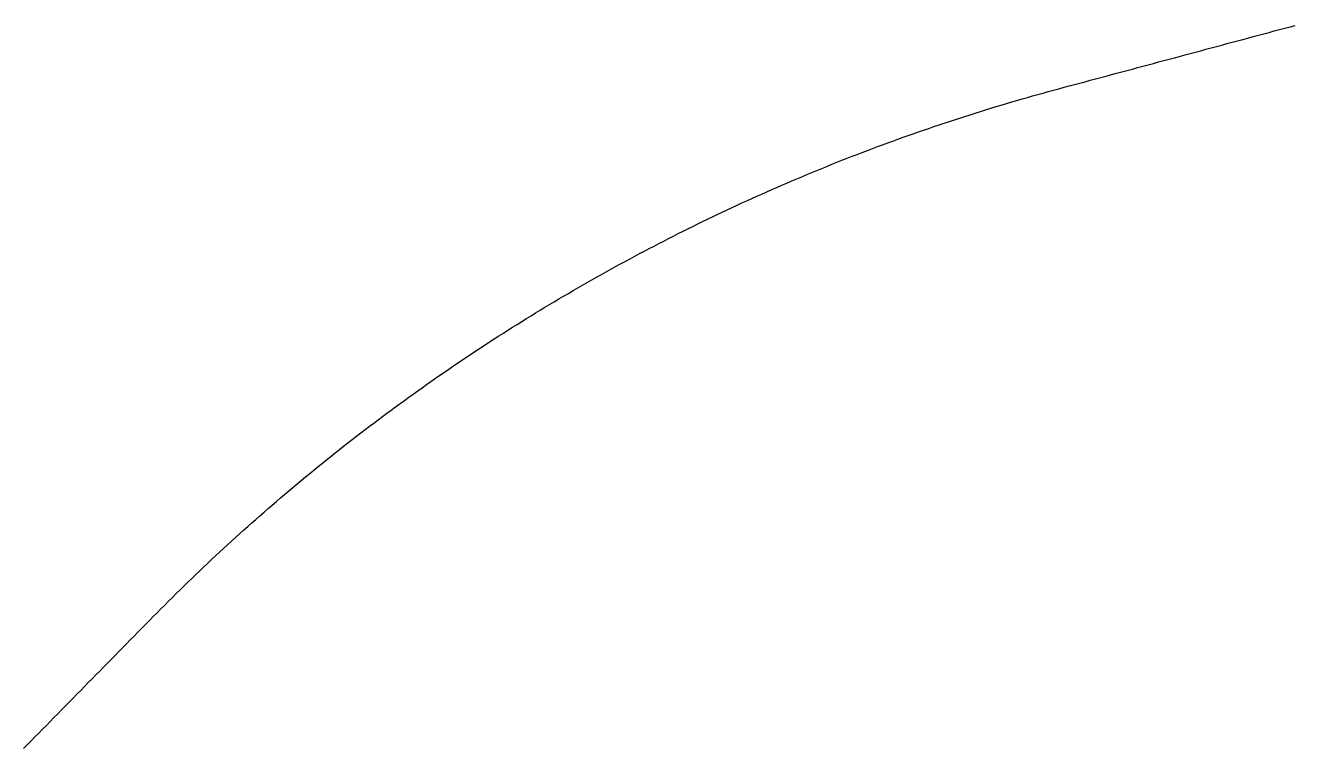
# Model space of a CAD drawing. Header units: metres. Extents: x 457876 to 584660, y 126427 to 241224.
# Drawn here: x 481465 to 487262, y 227396 to 230704 of the extents above; entities that cross this region are included whole.
import ezdxf

# ---------------------------------------------------------------- set-up
doc = ezdxf.new("R2010")
doc.units = ezdxf.units.M
for name, color, linetype in [('AT_GRADE', 3, 'CONTINUOUS'), ('CUTTING', 34, 'CONTINUOUS'), ('EMBANKMENT', 42, 'CONTINUOUS'), ('GROUND_CL', 8, 'CONTINUOUS'), ('RAIL_CL', 1, 'CONTINUOUS'), ('TUNNEL', 216, 'CONTINUOUS')]:
    doc.layers.add(name, color=color, linetype=linetype)

msp = doc.modelspace()

# ---------------------------------------------------------------- linework, layer by layer
at = {"layer": 'AT_GRADE'}
for points in [[(486120.052, 230394.273, 102.62), (486144.042, 230400.862, 102.502), (486168.049, 230407.389, 102.386), (486192.071, 230413.863, 102.272), (486216.102, 230420.305, 102.16), (486240.132, 230426.747, 102.05), (486264.164, 230433.187, 101.942), (486288.195, 230439.627, 101.836), (486312.227, 230446.067, 101.732), (486336.259, 230452.507, 101.63), (486360.291, 230458.946, 101.53), (486384.323, 230465.386, 101.432), (486408.356, 230471.826, 101.337), (486432.389, 230478.266, 101.243), (486456.421, 230484.706, 101.152)], [(484585.375, 229817.198, 112.91), (484607.791, 229827.98, 112.742), (484630.235, 229838.705, 112.574), (484652.705, 229849.373, 112.405), (484675.209, 229859.972, 112.237), (484697.735, 229870.522, 112.067), (484720.298, 229880.994, 111.898), (484742.89, 229891.402, 111.728), (484765.506, 229901.758, 111.558), (484788.15, 229912.054, 111.389)], [(484035.017, 229527.918, 116.885), (484056.651, 229540.197, 116.737), (484078.311, 229552.429, 116.588), (484100.002, 229564.607, 116.438), (484121.73, 229576.719, 116.287), (484143.491, 229588.77, 116.135), (484165.283, 229600.765, 115.982), (484187.11, 229612.696, 115.828), (484208.972, 229624.563, 115.672), (484230.865, 229636.374, 115.516), (484252.787, 229648.129, 115.359), (484274.741, 229659.824, 115.201), (484296.728, 229671.458, 115.042)], [(481474.111, 227414.206, 120.67), (481491.568, 227431.959, 120.75), (481509.025, 227449.711, 120.829), (481526.482, 227467.464, 120.907), (481543.938, 227485.216, 120.984), (481561.395, 227502.967, 121.06), (481578.851, 227520.719, 121.136), (481596.307, 227538.47, 121.21), (481613.762, 227556.222, 121.283), (481631.218, 227573.972, 121.355), (481648.673, 227591.723, 121.426), (481666.128, 227609.474, 121.496), (481683.583, 227627.224, 121.565), (481701.038, 227644.974, 121.633), (481718.492, 227662.724, 121.699), (481735.946, 227680.474, 121.765), (481753.4, 227698.223, 121.829)]]:
    msp.add_polyline3d(points, dxfattribs=at)
at = {"layer": 'CUTTING'}
for points in [[(483138.883, 228944.881, 121.783), (483158.929, 228959.614, 121.707), (483179.012, 228974.299, 121.629), (483199.137, 228988.923, 121.549), (483219.296, 229003.501, 121.467), (483239.493, 229018.026, 121.383), (483259.732, 229032.494, 121.298), (483280.009, 229046.906, 121.21), (483300.329, 229061.26, 121.12), (483320.684, 229075.562, 121.028), (483341.088, 229089.795, 120.935), (483361.523, 229103.983, 120.839), (483381.997, 229118.114, 120.742), (483402.51, 229132.189, 120.643), (483423.061, 229146.208, 120.542), (483443.652, 229160.169, 120.439), (483464.277, 229174.079, 120.334), (483484.931, 229187.945, 120.227), (483505.64, 229201.731, 120.119), (483526.385, 229215.462, 120.009), (483547.164, 229229.141, 119.897), (483567.976, 229242.768, 119.783), (483588.827, 229256.337, 119.668), (483609.716, 229269.847, 119.551), (483630.639, 229283.304, 119.432), (483651.604, 229296.697, 119.312), (483672.607, 229310.029, 119.19), (483693.639, 229323.317, 119.066), (483714.712, 229336.538, 118.941), (483735.818, 229349.706, 118.814), (483756.961, 229362.816, 118.685), (483778.144, 229375.86, 118.555), (483799.361, 229388.85, 118.424), (483820.61, 229401.786, 118.291), (483841.896, 229414.661, 118.156), (483863.215, 229427.481, 118.021), (483884.571, 229440.24, 117.883), (483905.96, 229452.941, 117.745), (483927.385, 229465.584, 117.605), (483948.844, 229478.167, 117.463), (483970.335, 229490.695, 117.32), (483991.858, 229503.169, 117.176), (484013.417, 229515.58, 117.031)], [(481770.854, 227715.972, 121.892), (481788.307, 227733.721, 121.953), (481805.761, 227751.47, 122.014), (481823.214, 227769.219, 122.072), (481840.667, 227786.967, 122.13), (481858.119, 227804.715, 122.186), (481875.572, 227822.463, 122.241), (481893.024, 227840.211, 122.295), (481910.476, 227857.958, 122.347), (481927.928, 227875.705, 122.397), (481945.379, 227893.453, 122.447), (481962.831, 227911.199, 122.494), (481980.282, 227928.946, 122.54), (481997.733, 227946.692, 122.585), (482015.184, 227964.439, 122.628), (482032.634, 227982.184, 122.669), (482050.084, 227999.93, 122.709), (482067.552, 228017.658, 122.747), (482085.073, 228035.334, 122.784), (482102.632, 228052.971, 122.819), (482120.253, 228070.546, 122.852), (482137.915, 228088.079, 122.883), (482155.628, 228105.561, 122.913), (482173.388, 228122.995, 122.941), (482191.194, 228140.38, 122.967), (482209.046, 228157.719, 122.992), (482226.939, 228175.016, 123.015), (482244.89, 228192.25, 123.036), (482262.88, 228209.445, 123.055), (482280.918, 228226.589, 123.072), (482299.011, 228243.675, 123.087), (482317.147, 228260.714, 123.101), (482335.323, 228277.71, 123.112), (482353.546, 228294.655, 123.122), (482371.822, 228311.544, 123.13), (482390.139, 228328.387, 123.136), (482408.507, 228345.175, 123.14), (482426.92, 228361.913, 123.142), (482445.377, 228378.602, 123.142), (482463.871, 228395.249, 123.14), (482482.412, 228411.845, 123.136), (482501.006, 228428.38, 123.13), (482519.644, 228444.866, 123.122), (482538.316, 228461.313, 123.112), (482557.036, 228477.704, 123.1), (482575.815, 228494.028, 123.086), (482594.633, 228510.306, 123.07), (482613.494, 228526.535, 123.052), (482632.394, 228542.718, 123.032), (482651.333, 228558.855, 123.01), (482670.327, 228574.926, 122.986), (482689.352, 228590.962, 122.96), (482708.44, 228606.921, 122.931), (482727.563, 228622.838, 122.901), (482746.731, 228638.701, 122.868), (482765.942, 228654.512, 122.834), (482785.191, 228670.276, 122.797), (482804.477, 228685.995, 122.759), (482823.81, 228701.655, 122.718), (482843.193, 228717.254, 122.675), (482862.62, 228732.797, 122.63), (482882.08, 228748.299, 122.583), (482901.585, 228763.743, 122.534), (482921.132, 228779.134, 122.482), (482940.721, 228794.472, 122.429), (482960.354, 228809.754, 122.374), (482980.027, 228824.984, 122.316), (482999.736, 228840.166, 122.257), (483019.492, 228855.287, 122.195), (483039.288, 228870.357, 122.132), (483059.132, 228885.362, 122.066)]]:
    msp.add_polyline3d(points, dxfattribs=at)
at = {"layer": 'EMBANKMENT'}
for points in [[(486480.454, 230491.146, 101.063), (486504.487, 230497.586, 100.977), (486528.521, 230504.027, 100.892), (486552.554, 230510.467, 100.81), (486576.588, 230516.907, 100.731), (486600.622, 230523.347, 100.653), (486624.656, 230529.787, 100.579), (486648.69, 230536.228, 100.506), (486672.724, 230542.668, 100.436), (486696.759, 230549.108, 100.369), (486720.793, 230555.549, 100.304), (486744.828, 230561.989, 100.241), (486768.863, 230568.429, 100.181), (486792.898, 230574.87, 100.124), (486816.933, 230581.31, 100.069), (486840.969, 230587.751, 100.017), (486865.005, 230594.191, 99.967), (486889.04, 230600.632, 99.92), (486913.076, 230607.072, 99.876), (486937.112, 230613.513, 99.834), (486961.149, 230619.953, 99.795), (486985.185, 230626.394, 99.759), (487009.222, 230632.835, 99.725), (487033.259, 230639.275, 99.694), (487057.296, 230645.716, 99.666), (487081.333, 230652.157, 99.641), (487105.37, 230658.597, 99.619), (487129.408, 230665.038, 99.599), (487153.445, 230671.479, 99.582), (487177.483, 230677.92, 99.568), (487201.521, 230684.36, 99.557), (487225.559, 230690.801, 99.548), (487249.598, 230697.242, 99.543)], [(484810.824, 229922.283, 111.218), (484833.526, 229932.449, 111.048), (484856.254, 229942.558, 110.878), (484879.008, 229952.607, 110.708), (484901.795, 229962.582, 110.538), (484924.605, 229972.506, 110.368), (484947.445, 229982.359, 110.198), (484970.312, 229992.148, 110.028), (484993.204, 230001.88, 109.858), (485016.121, 230011.554, 109.689), (485039.063, 230021.168, 109.52), (485062.033, 230030.713, 109.351), (485085.032, 230040.191, 109.182), (485108.057, 230049.604, 109.014), (485131.104, 230058.962, 108.846), (485154.179, 230068.254, 108.679), (485177.279, 230077.483, 108.512), (485200.401, 230086.655, 108.346), (485223.549, 230095.762, 108.18), (485246.722, 230104.806, 108.014), (485269.924, 230113.775, 107.85), (485293.149, 230122.686, 107.686), (485316.397, 230131.535, 107.522), (485339.668, 230140.326, 107.359), (485362.964, 230149.049, 107.198), (485386.284, 230157.708, 107.036), (485409.623, 230166.316, 106.876), (485432.99, 230174.849, 106.717), (485456.381, 230183.313, 106.558), (485479.795, 230191.715, 106.4), (485503.233, 230200.052, 106.244), (485526.691, 230208.331, 106.088), (485550.171, 230216.546, 105.933), (485573.676, 230224.693, 105.78), (485597.2, 230232.784, 105.627), (485620.748, 230240.804, 105.476), (485644.322, 230248.749, 105.326), (485667.914, 230256.64, 105.177), (485691.528, 230264.464, 105.029), (485715.163, 230272.226, 104.883), (485738.818, 230279.926, 104.738), (485762.493, 230287.565, 104.594), (485786.189, 230295.142, 104.451), (485809.909, 230302.64, 104.31), (485833.649, 230310.076, 104.171), (485857.408, 230317.451, 104.033), (485881.188, 230324.758, 103.896), (485904.988, 230332.002, 103.761), (485928.808, 230339.18, 103.628), (485952.647, 230346.292, 103.496), (485976.504, 230353.346, 103.365), (486000.378, 230360.342, 103.237), (486024.276, 230367.257, 103.11), (486048.194, 230374.102, 102.985), (486072.129, 230380.887, 102.862), (486096.081, 230387.613, 102.74)], [(484318.744, 229683.036, 114.882), (484340.789, 229694.558, 114.721), (484362.874, 229706.005, 114.56), (484384.987, 229717.396, 114.398), (484407.133, 229728.724, 114.235), (484429.305, 229739.999, 114.071), (484451.508, 229751.213, 113.907), (484473.744, 229762.363, 113.742), (484496.006, 229773.46, 113.577), (484518.305, 229784.483, 113.411), (484540.631, 229795.451, 113.244), (484562.989, 229806.353, 113.077)]]:
    msp.add_polyline3d(points, dxfattribs=at)
at = {"layer": 'GROUND_CL'}
msp.add_polyline3d([(481456.654, 227396.453, 117.417), (481474.111, 227414.206, 117.854), (481491.568, 227431.959, 118.264), (481509.025, 227449.711, 118.621), (481526.482, 227467.464, 118.949), (481543.938, 227485.216, 119.24), (481561.395, 227502.967, 119.479), (481578.851, 227520.719, 119.668), (481596.307, 227538.47, 119.806), (481613.762, 227556.222, 119.828), (481631.218, 227573.972, 119.851), (481648.673, 227591.723, 119.908), (481666.128, 227609.474, 119.953), (481683.583, 227627.224, 119.986), (481701.038, 227644.974, 120.491), (481718.492, 227662.724, 121.678), (481735.946, 227680.474, 123.113), (481753.4, 227698.223, 124.755), (481770.854, 227715.972, 126.603), (481788.307, 227733.721, 128.658), (481805.761, 227751.47, 129.646), (481823.214, 227769.219, 130), (481840.667, 227786.967, 130), (481858.119, 227804.715, 130), (481875.572, 227822.463, 130), (481893.024, 227840.211, 130.26), (481910.476, 227857.958, 132.035), (481927.928, 227875.705, 133.81), (481945.379, 227893.453, 135.585), (481962.831, 227911.199, 137.359), (481980.282, 227928.946, 139.134), (481997.733, 227946.692, 140.007), (482015.184, 227964.439, 140.025), (482032.634, 227982.184, 140.061), (482050.084, 227999.93, 140.117), (482067.552, 228017.658, 140.191), (482085.073, 228035.334, 140.282), (482102.632, 228052.971, 140.474), (482120.253, 228070.546, 140.732), (482137.915, 228088.079, 140.975), (482155.628, 228105.561, 141.301), (482173.388, 228122.995, 141.71), (482191.194, 228140.38, 142.201), (482209.046, 228157.719, 142.744), (482226.939, 228175.016, 143.328), (482244.89, 228192.25, 143.929), (482262.88, 228209.445, 144.535), (482280.918, 228226.589, 145.146), (482299.011, 228243.675, 145.753), (482317.147, 228260.714, 146.325), (482335.323, 228277.71, 146.885), (482353.546, 228294.655, 147.393), (482371.822, 228311.544, 147.847), (482390.139, 228328.387, 148.248), (482408.507, 228345.175, 148.585), (482426.92, 228361.913, 148.865), (482445.377, 228378.602, 149.114), (482463.871, 228395.249, 149.314), (482482.412, 228411.845, 149.466), (482501.006, 228428.38, 149.568), (482519.644, 228444.866, 149.626), (482538.316, 228461.313, 149.664), (482557.036, 228477.704, 149.697), (482575.815, 228494.028, 149.727), (482594.633, 228510.306, 149.752), (482613.494, 228526.535, 149.774), (482632.394, 228542.718, 149.795), (482651.333, 228558.855, 149.815), (482670.327, 228574.926, 149.835), (482689.352, 228590.962, 149.857), (482708.44, 228606.921, 149.879), (482727.563, 228622.838, 149.91), (482746.731, 228638.701, 149.947), (482765.942, 228654.512, 149.968), (482785.191, 228670.276, 149.983), (482804.477, 228685.995, 149.995), (482823.81, 228701.655, 150), (482843.193, 228717.254, 150.001), (482862.62, 228732.797, 150.003), (482882.08, 228748.299, 150.007), (482901.585, 228763.743, 150.011), (482921.132, 228779.134, 150.014), (482940.721, 228794.472, 150.015), (482960.354, 228809.754, 150.015), (482980.027, 228824.984, 150.014), (482999.736, 228840.166, 150.013), (483019.492, 228855.287, 150.011), (483039.288, 228870.357, 150.009), (483059.132, 228885.362, 150.007), (483079.01, 228900.321, 150.005), (483098.926, 228915.231, 150.002), (483118.887, 228930.08, 149.925), (483138.883, 228944.881, 147.919), (483158.929, 228959.614, 145.915), (483179.012, 228974.299, 143.906), (483199.137, 228988.923, 141.894), (483219.296, 229003.501, 139.981), (483239.493, 229018.026, 139.6), (483259.732, 229032.494, 139.081), (483280.009, 229046.906, 138.48), (483300.329, 229061.26, 137.817), (483320.684, 229075.562, 137.032), (483341.088, 229089.795, 135.835), (483361.523, 229103.983, 134.463), (483381.997, 229118.114, 132.915), (483402.51, 229132.189, 131.192), (483423.061, 229146.208, 130.275), (483443.652, 229160.169, 130.536), (483464.277, 229174.079, 130.608), (483484.931, 229187.945, 130.493), (483505.64, 229201.731, 130.191), (483526.385, 229215.462, 129.92), (483547.164, 229229.141, 129.954), (483567.976, 229242.768, 130.112), (483588.827, 229256.337, 130.328), (483609.716, 229269.847, 130.43), (483630.639, 229283.304, 130.221), (483651.604, 229296.697, 129.966), (483672.607, 229310.029, 129.844), (483693.639, 229323.317, 129.857), (483714.712, 229336.538, 130.002), (483735.818, 229349.706, 128.939), (483756.961, 229362.816, 127.751), (483778.144, 229375.86, 126.644), (483799.361, 229388.85, 125.618), (483820.61, 229401.786, 124.714), (483841.896, 229414.661, 124.163), (483863.215, 229427.481, 123.634), (483884.571, 229440.24, 123.09), (483905.96, 229452.941, 122.419), (483927.385, 229465.584, 121.877), (483948.844, 229478.167, 121.474), (483970.335, 229490.695, 121.044), (483991.858, 229503.169, 120.589), (484013.417, 229515.58, 120.107), (484035.017, 229527.918, 119.718), (484056.651, 229540.197, 119.331), (484078.311, 229552.429, 118.908), (484100.002, 229564.607, 118.45), (484121.73, 229576.719, 117.961), (484143.491, 229588.77, 117.45), (484165.283, 229600.765, 116.902), (484187.11, 229612.696, 116.32), (484208.972, 229624.563, 115.703), (484230.865, 229636.374, 115.074), (484252.787, 229648.129, 114.37), (484274.741, 229659.824, 113.575), (484296.728, 229671.458, 112.693), (484318.744, 229683.036, 111.742), (484340.789, 229694.558, 111.285), (484362.874, 229706.005, 110.878), (484384.987, 229717.396, 110.52), (484407.133, 229728.724, 110.21), (484429.305, 229739.999, 109.998), (484451.508, 229751.213, 109.99), (484473.744, 229762.363, 109.98), (484496.006, 229773.46, 109.968), (484518.305, 229784.483, 109.954), (484540.631, 229795.451, 109.986), (484562.989, 229806.353, 110.007), (484585.375, 229817.198, 110.018), (484607.791, 229827.98, 110.018), (484630.235, 229838.705, 109.992), (484652.705, 229849.373, 109.903), (484675.209, 229859.972, 109.788), (484697.735, 229870.522, 109.648), (484720.298, 229880.994, 109.467), (484742.89, 229891.402, 109.125), (484765.506, 229901.758, 108.782), (484788.15, 229912.054, 108.437), (484810.824, 229922.283, 108.091), (484833.526, 229932.449, 107.728), (484856.254, 229942.558, 107.344), (484879.008, 229952.607, 106.941), (484901.795, 229962.582, 106.512), (484924.605, 229972.506, 106.063), (484947.445, 229982.359, 105.608), (484970.312, 229992.148, 105.138), (484993.204, 230001.88, 104.653), (485016.121, 230011.554, 104.152), (485039.063, 230021.168, 103.609), (485062.033, 230030.713, 103.049), (485085.032, 230040.191, 102.48), (485108.057, 230049.604, 101.926), (485131.104, 230058.962, 101.372), (485154.179, 230068.254, 100.889), (485177.279, 230077.483, 100.492), (485200.401, 230086.655, 100.181), (485223.549, 230095.762, 100), (485246.722, 230104.806, 100), (485269.924, 230113.775, 99.999), (485293.149, 230122.686, 99.999), (485316.397, 230131.535, 99.998), (485339.668, 230140.326, 99.997), (485362.964, 230149.049, 99.997), (485386.284, 230157.708, 99.996), (485409.623, 230166.316, 99.996), (485432.99, 230174.849, 99.994), (485456.381, 230183.313, 99.993), (485479.795, 230191.715, 99.992), (485503.233, 230200.052, 99.992), (485526.691, 230208.331, 99.986), (485550.171, 230216.546, 99.968), (485573.676, 230224.693, 99.949), (485597.2, 230232.784, 99.927), (485620.748, 230240.804, 99.905), (485644.322, 230248.749, 99.857), (485667.914, 230256.64, 99.798), (485691.528, 230264.464, 99.728), (485715.163, 230272.226, 99.647), (485738.818, 230279.926, 99.572), (485762.493, 230287.565, 99.491), (485786.189, 230295.142, 99.401), (485809.909, 230302.64, 99.303), (485833.649, 230310.076, 99.231), (485857.408, 230317.451, 99.171), (485881.188, 230324.758, 99.105), (485904.988, 230332.002, 99.032), (485928.808, 230339.18, 98.994), (485952.647, 230346.292, 98.984), (485976.504, 230353.346, 98.97), (486000.378, 230360.342, 98.952), (486024.276, 230367.257, 98.983), (486048.194, 230374.102, 99.186), (486072.129, 230380.887, 99.428), (486096.081, 230387.613, 99.709), (486120.052, 230394.273, 100), (486144.042, 230400.862, 100), (486168.049, 230407.389, 100), (486192.071, 230413.863, 100), (486216.102, 230420.305, 100), (486240.132, 230426.747, 100), (486264.164, 230433.187, 100), (486288.195, 230439.627, 100), (486312.227, 230446.067, 100), (486336.259, 230452.507, 100), (486360.291, 230458.946, 100), (486384.323, 230465.386, 100), (486408.356, 230471.826, 100), (486432.389, 230478.266, 99.314), (486456.421, 230484.706, 98.162), (486480.454, 230491.146, 97.009), (486504.487, 230497.586, 95.854), (486528.521, 230504.027, 94.892), (486552.554, 230510.467, 94.194), (486576.588, 230516.907, 93.513), (486600.622, 230523.347, 92.849), (486624.656, 230529.787, 92.28), (486648.69, 230536.228, 91.926), (486672.724, 230542.668, 91.534), (486696.759, 230549.108, 91.148), (486720.793, 230555.549, 90.802), (486744.828, 230561.989, 90.623), (486768.863, 230568.429, 90.453), (486792.898, 230574.87, 90.291), (486816.933, 230581.31, 90.137), (486840.969, 230587.751, 90.125), (486865.005, 230594.191, 90.115), (486889.04, 230600.632, 90.099), (486913.076, 230607.072, 90.076), (486937.112, 230613.513, 89.921), (486961.149, 230619.953, 89.814), (486985.185, 230626.394, 89.799), (487009.222, 230632.835, 89.875), (487033.259, 230639.275, 89.373), (487057.296, 230645.716, 88.486), (487081.333, 230652.157, 87.729), (487105.37, 230658.597, 87.101), (487129.408, 230665.038, 86.317), (487153.445, 230671.479, 85.265), (487177.483, 230677.92, 84.238), (487201.521, 230684.36, 83.236), (487225.559, 230690.801, 82.461), (487249.598, 230697.242, 82.042), (487273.636, 230703.683, 81.468)], dxfattribs=at)
at = {"layer": 'RAIL_CL'}
msp.add_polyline3d([(481456.654, 227396.453, 120.589), (481474.111, 227414.206, 120.67), (481491.568, 227431.959, 120.75), (481509.025, 227449.711, 120.829), (481526.482, 227467.464, 120.907), (481543.938, 227485.216, 120.984), (481561.395, 227502.967, 121.06), (481578.851, 227520.719, 121.136), (481596.307, 227538.47, 121.21), (481613.762, 227556.222, 121.283), (481631.218, 227573.972, 121.355), (481648.673, 227591.723, 121.426), (481666.128, 227609.474, 121.496), (481683.583, 227627.224, 121.565), (481701.038, 227644.974, 121.633), (481718.492, 227662.724, 121.699), (481735.946, 227680.474, 121.765), (481753.4, 227698.223, 121.829), (481770.854, 227715.972, 121.892), (481788.307, 227733.721, 121.953), (481805.761, 227751.47, 122.014), (481823.214, 227769.219, 122.072), (481840.667, 227786.967, 122.13), (481858.119, 227804.715, 122.186), (481875.572, 227822.463, 122.241), (481893.024, 227840.211, 122.295), (481910.476, 227857.958, 122.347), (481927.928, 227875.705, 122.397), (481945.379, 227893.453, 122.447), (481962.831, 227911.199, 122.494), (481980.282, 227928.946, 122.54), (481997.733, 227946.692, 122.585), (482015.184, 227964.439, 122.628), (482032.634, 227982.184, 122.669), (482050.084, 227999.93, 122.709), (482067.552, 228017.658, 122.747), (482085.073, 228035.334, 122.784), (482102.632, 228052.971, 122.819), (482120.253, 228070.546, 122.852), (482137.915, 228088.079, 122.883), (482155.628, 228105.561, 122.913), (482173.388, 228122.995, 122.941), (482191.194, 228140.38, 122.967), (482209.046, 228157.719, 122.992), (482226.939, 228175.016, 123.015), (482244.89, 228192.25, 123.036), (482262.88, 228209.445, 123.055), (482280.918, 228226.589, 123.072), (482299.011, 228243.675, 123.087), (482317.147, 228260.714, 123.101), (482335.323, 228277.71, 123.112), (482353.546, 228294.655, 123.122), (482371.822, 228311.544, 123.13), (482390.139, 228328.387, 123.136), (482408.507, 228345.175, 123.14), (482426.92, 228361.913, 123.142), (482445.377, 228378.602, 123.142), (482463.871, 228395.249, 123.14), (482482.412, 228411.845, 123.136), (482501.006, 228428.38, 123.13), (482519.644, 228444.866, 123.122), (482538.316, 228461.313, 123.112), (482557.036, 228477.704, 123.1), (482575.815, 228494.028, 123.086), (482594.633, 228510.306, 123.07), (482613.494, 228526.535, 123.052), (482632.394, 228542.718, 123.032), (482651.333, 228558.855, 123.01), (482670.327, 228574.926, 122.986), (482689.352, 228590.962, 122.96), (482708.44, 228606.921, 122.931), (482727.563, 228622.838, 122.901), (482746.731, 228638.701, 122.868), (482765.942, 228654.512, 122.834), (482785.191, 228670.276, 122.797), (482804.477, 228685.995, 122.759), (482823.81, 228701.655, 122.718), (482843.193, 228717.254, 122.675), (482862.62, 228732.797, 122.63), (482882.08, 228748.299, 122.583), (482901.585, 228763.743, 122.534), (482921.132, 228779.134, 122.482), (482940.721, 228794.472, 122.429), (482960.354, 228809.754, 122.374), (482980.027, 228824.984, 122.316), (482999.736, 228840.166, 122.257), (483019.492, 228855.287, 122.195), (483039.288, 228870.357, 122.132), (483059.132, 228885.362, 122.066), (483079.01, 228900.321, 121.998), (483098.926, 228915.231, 121.928), (483118.887, 228930.08, 121.856), (483138.883, 228944.881, 121.783), (483158.929, 228959.614, 121.707), (483179.012, 228974.299, 121.629), (483199.137, 228988.923, 121.549), (483219.296, 229003.501, 121.467), (483239.493, 229018.026, 121.383), (483259.732, 229032.494, 121.298), (483280.009, 229046.906, 121.21), (483300.329, 229061.26, 121.12), (483320.684, 229075.562, 121.028), (483341.088, 229089.795, 120.935), (483361.523, 229103.983, 120.839), (483381.997, 229118.114, 120.742), (483402.51, 229132.189, 120.643), (483423.061, 229146.208, 120.542), (483443.652, 229160.169, 120.439), (483464.277, 229174.079, 120.334), (483484.931, 229187.945, 120.227), (483505.64, 229201.731, 120.119), (483526.385, 229215.462, 120.009), (483547.164, 229229.141, 119.897), (483567.976, 229242.768, 119.783), (483588.827, 229256.337, 119.668), (483609.716, 229269.847, 119.551), (483630.639, 229283.304, 119.432), (483651.604, 229296.697, 119.312), (483672.607, 229310.029, 119.19), (483693.639, 229323.317, 119.066), (483714.712, 229336.538, 118.941), (483735.818, 229349.706, 118.814), (483756.961, 229362.816, 118.685), (483778.144, 229375.86, 118.555), (483799.361, 229388.85, 118.424), (483820.61, 229401.786, 118.291), (483841.896, 229414.661, 118.156), (483863.215, 229427.481, 118.021), (483884.571, 229440.24, 117.883), (483905.96, 229452.941, 117.745), (483927.385, 229465.584, 117.605), (483948.844, 229478.167, 117.463), (483970.335, 229490.695, 117.32), (483991.858, 229503.169, 117.176), (484013.417, 229515.58, 117.031), (484035.017, 229527.918, 116.885), (484056.651, 229540.197, 116.737), (484078.311, 229552.429, 116.588), (484100.002, 229564.607, 116.438), (484121.73, 229576.719, 116.287), (484143.491, 229588.77, 116.135), (484165.283, 229600.765, 115.982), (484187.11, 229612.696, 115.828), (484208.972, 229624.563, 115.672), (484230.865, 229636.374, 115.516), (484252.787, 229648.129, 115.359), (484274.741, 229659.824, 115.201), (484296.728, 229671.458, 115.042), (484318.744, 229683.036, 114.882), (484340.789, 229694.558, 114.721), (484362.874, 229706.005, 114.56), (484384.987, 229717.396, 114.398), (484407.133, 229728.724, 114.235), (484429.305, 229739.999, 114.071), (484451.508, 229751.213, 113.907), (484473.744, 229762.363, 113.742), (484496.006, 229773.46, 113.577), (484518.305, 229784.483, 113.411), (484540.631, 229795.451, 113.244), (484562.989, 229806.353, 113.077), (484585.375, 229817.198, 112.91), (484607.791, 229827.98, 112.742), (484630.235, 229838.705, 112.574), (484652.705, 229849.373, 112.405), (484675.209, 229859.972, 112.237), (484697.735, 229870.522, 112.067), (484720.298, 229880.994, 111.898), (484742.89, 229891.402, 111.728), (484765.506, 229901.758, 111.558), (484788.15, 229912.054, 111.389), (484810.824, 229922.283, 111.218), (484833.526, 229932.449, 111.048), (484856.254, 229942.558, 110.878), (484879.008, 229952.607, 110.708), (484901.795, 229962.582, 110.538), (484924.605, 229972.506, 110.368), (484947.445, 229982.359, 110.198), (484970.312, 229992.148, 110.028), (484993.204, 230001.88, 109.858), (485016.121, 230011.554, 109.689), (485039.063, 230021.168, 109.52), (485062.033, 230030.713, 109.351), (485085.032, 230040.191, 109.182), (485108.057, 230049.604, 109.014), (485131.104, 230058.962, 108.846), (485154.179, 230068.254, 108.679), (485177.279, 230077.483, 108.512), (485200.401, 230086.655, 108.346), (485223.549, 230095.762, 108.18), (485246.722, 230104.806, 108.014), (485269.924, 230113.775, 107.85), (485293.149, 230122.686, 107.686), (485316.397, 230131.535, 107.522), (485339.668, 230140.326, 107.359), (485362.964, 230149.049, 107.198), (485386.284, 230157.708, 107.036), (485409.623, 230166.316, 106.876), (485432.99, 230174.849, 106.717), (485456.381, 230183.313, 106.558), (485479.795, 230191.715, 106.4), (485503.233, 230200.052, 106.244), (485526.691, 230208.331, 106.088), (485550.171, 230216.546, 105.933), (485573.676, 230224.693, 105.78), (485597.2, 230232.784, 105.627), (485620.748, 230240.804, 105.476), (485644.322, 230248.749, 105.326), (485667.914, 230256.64, 105.177), (485691.528, 230264.464, 105.029), (485715.163, 230272.226, 104.883), (485738.818, 230279.926, 104.738), (485762.493, 230287.565, 104.594), (485786.189, 230295.142, 104.451), (485809.909, 230302.64, 104.31), (485833.649, 230310.076, 104.171), (485857.408, 230317.451, 104.033), (485881.188, 230324.758, 103.896), (485904.988, 230332.002, 103.761), (485928.808, 230339.18, 103.628), (485952.647, 230346.292, 103.496), (485976.504, 230353.346, 103.365), (486000.378, 230360.342, 103.237), (486024.276, 230367.257, 103.11), (486048.194, 230374.102, 102.985), (486072.129, 230380.887, 102.862), (486096.081, 230387.613, 102.74), (486120.052, 230394.273, 102.62), (486144.042, 230400.862, 102.502), (486168.049, 230407.389, 102.386), (486192.071, 230413.863, 102.272), (486216.102, 230420.305, 102.16), (486240.132, 230426.747, 102.05), (486264.164, 230433.187, 101.942), (486288.195, 230439.627, 101.836), (486312.227, 230446.067, 101.732), (486336.259, 230452.507, 101.63), (486360.291, 230458.946, 101.53), (486384.323, 230465.386, 101.432), (486408.356, 230471.826, 101.337), (486432.389, 230478.266, 101.243), (486456.421, 230484.706, 101.152), (486480.454, 230491.146, 101.063), (486504.487, 230497.586, 100.977), (486528.521, 230504.027, 100.892), (486552.554, 230510.467, 100.81), (486576.588, 230516.907, 100.731), (486600.622, 230523.347, 100.653), (486624.656, 230529.787, 100.579), (486648.69, 230536.228, 100.506), (486672.724, 230542.668, 100.436), (486696.759, 230549.108, 100.369), (486720.793, 230555.549, 100.304), (486744.828, 230561.989, 100.241), (486768.863, 230568.429, 100.181), (486792.898, 230574.87, 100.124), (486816.933, 230581.31, 100.069), (486840.969, 230587.751, 100.017), (486865.005, 230594.191, 99.967), (486889.04, 230600.632, 99.92), (486913.076, 230607.072, 99.876), (486937.112, 230613.513, 99.834), (486961.149, 230619.953, 99.795), (486985.185, 230626.394, 99.759), (487009.222, 230632.835, 99.725), (487033.259, 230639.275, 99.694), (487057.296, 230645.716, 99.666), (487081.333, 230652.157, 99.641), (487105.37, 230658.597, 99.619), (487129.408, 230665.038, 99.599), (487153.445, 230671.479, 99.582), (487177.483, 230677.92, 99.568), (487201.521, 230684.36, 99.557), (487225.559, 230690.801, 99.548), (487249.598, 230697.242, 99.543), (487273.636, 230703.683, 99.54)], dxfattribs=at)
at = {"layer": 'TUNNEL'}
msp.add_polyline3d([(483079.01, 228900.321, 121.998), (483098.926, 228915.231, 121.928), (483118.887, 228930.08, 121.856)], dxfattribs=at)

doc.saveas('drawing.dxf')
